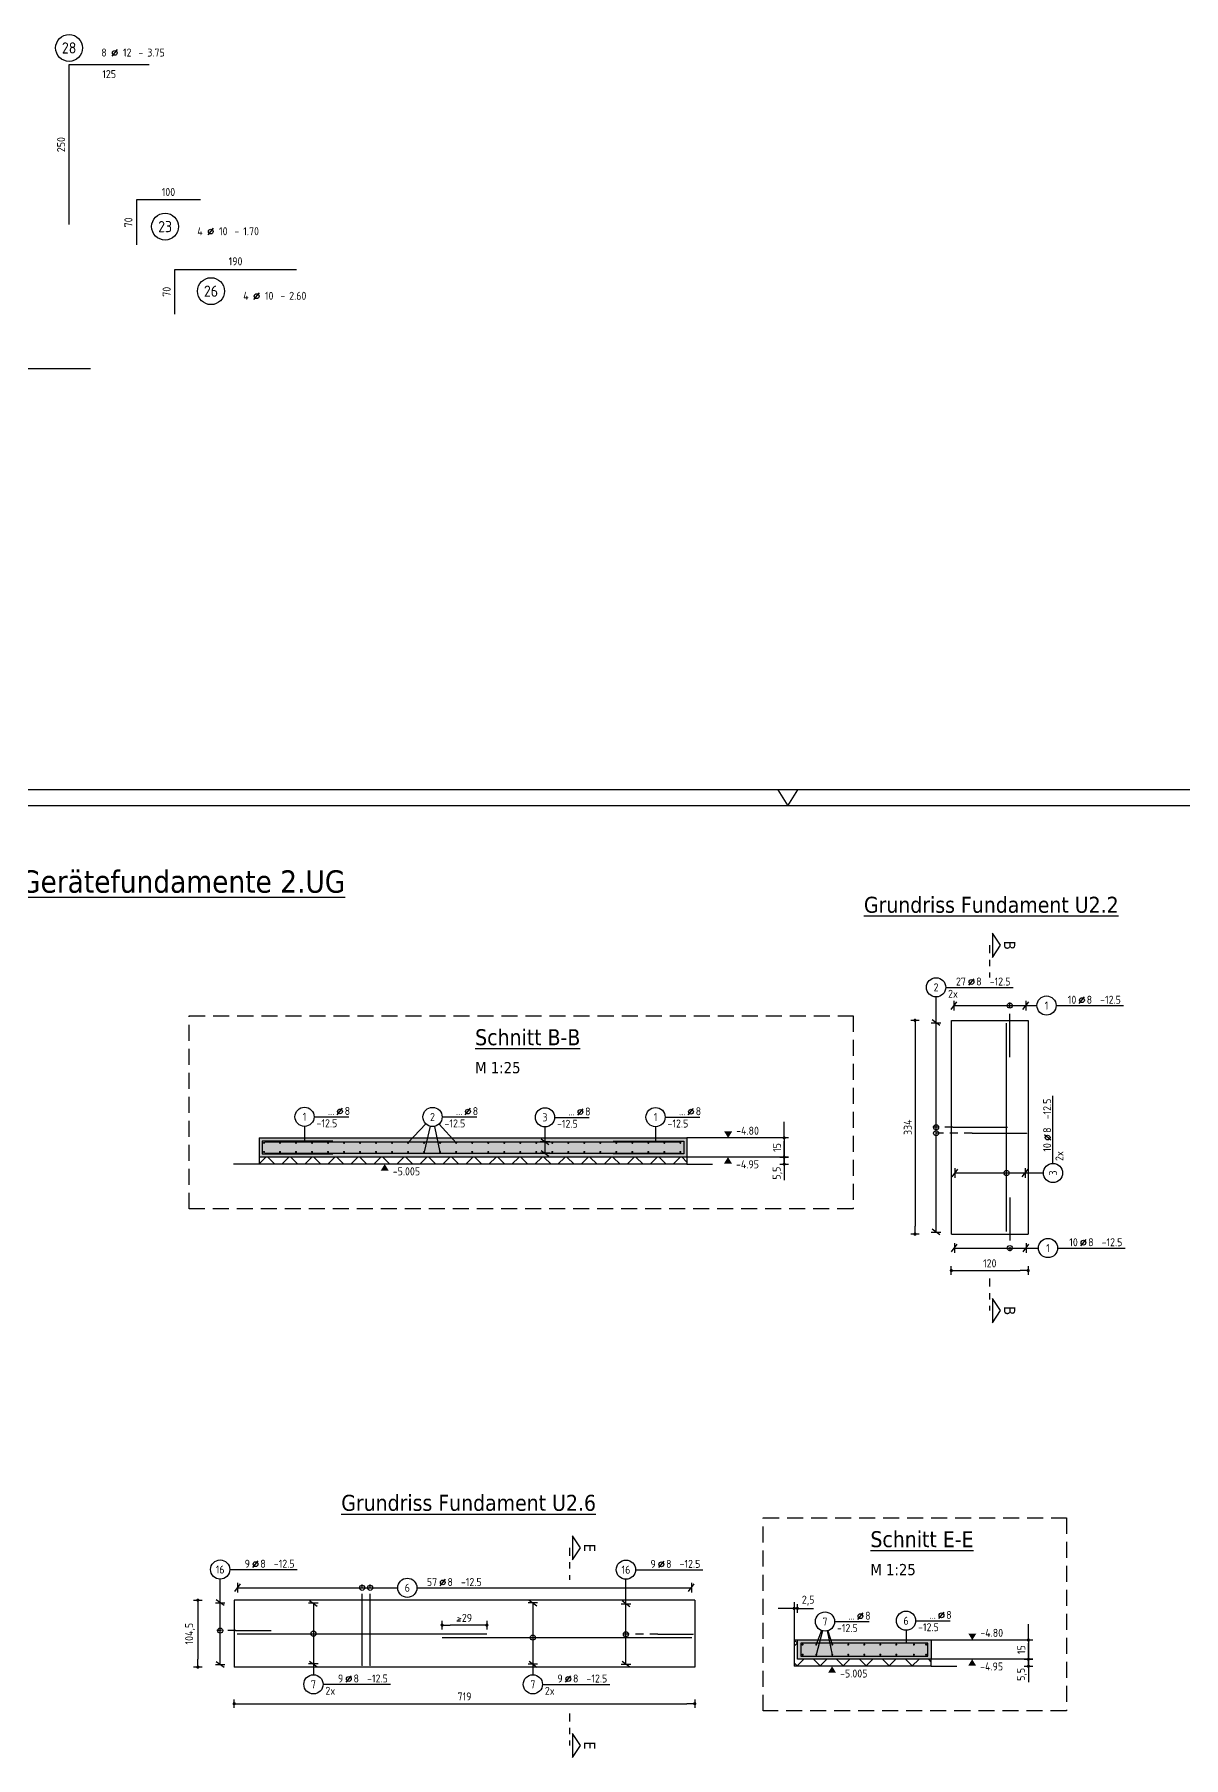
# Model space of a CAD drawing. Extents: x -169 to 69, y -7 to 55.
# Drawn here: x 17.96 to 35.9, y 26.94 to 53.85 of the extents above; entities that cross this region are included whole.
import ezdxf
from ezdxf.enums import TextEntityAlignment as Align

# ---------------------------------------------------------------- set-up
doc = ezdxf.new("R2010")
doc.units = 0
doc.header["$LTSCALE"] = 0.5
for name, pattern in [('AUSGEZOGEN', [1000.01, 1000, 0.01]), ('DASHDOTSMALL', [1.05, 0.5, -0.25, 0.05, -0.25]), ('STRICHLINIE', [0.75, 0.5, -0.25]), ('STRICHPUNKT2', [0.55, 0.25, -0.125, 0.05, -0.125]), ('VERDECKT', [0.375, 0.25, -0.125])]:
    doc.linetypes.add(name, pattern=pattern)
for name, color, linetype in [('BETON', 7, 'Continuous'), ('DETAIL', 7, 'Continuous'), ('grau_mittel', 7, 'Continuous'), ('HILFE', 7, 'Continuous'), ('koten', 7, 'Continuous'), ('MASSE', 7, 'Continuous'), ('OBJEKT', 7, 'Continuous'), ('RAHMEN', 7, 'Continuous'), ('RND', 7, 'Continuous'), ('SCHNITTE', 7, 'Continuous'), ('TEXT', 7, 'Continuous')]:
    doc.layers.add(name, color=color, linetype=linetype)
doc.styles.add('helv', font='tahoma.ttf')
doc.styles.add('txt', font='isocp.shx')
doc.dimstyles.new('DOT_I', dxfattribs={"dimscale": 0.5, "dimtxt": 0.25, "dimasz": 0.25, "dimexe": 0.1, "dimexo": 0.3, "dimgap": 0.1, "dimtad": 1, "dimdec": 3, "dimzin": 3, "dimtxsty": 'txt', "dimblk": 'DOT', "dimblk1": 'DOT', "dimblk2": 'DOT', "dimsah": 1, "dimcen": 0.1, "dimse1": 1, "dimse2": 1, "dimazin": 0, "dimtfac": 1, "dimtdec": 4, "dimtix": 1, "dimtmove": 2, "dimatfit": 3, "dimfxl": 0, "dimtvp": 1, "dimtolj": 1, "dimtzin": 0, "dimarcsym": 0})

# ---------------------------------------------------------------- blocks, each defined once
blk = doc.blocks.new('DINA0')
at = {"layer": 'RAHMEN'}
blk.add_line((118.9, 84.1), (0, 84.1), dxfattribs=at)
at = {"layer": 'RAHMEN', "color": 7, "linetype": 'Continuous'}
for p, q in [((59.14, 84.1), (59.45, 83.6)), ((59.45, 83.6), (59.76, 84.1))]:
    blk.add_line(p, q, dxfattribs=at)
at = {"layer": 'RAHMEN', "color": 5}
blk.add_line((118.4, 83.6), (2, 83.6), dxfattribs=at)
blk = doc.blocks.new('DOT')
at = {"layer": 'MASSE', "color": 7, "linetype": 'Continuous'}
for p, q in [((0, 0), (-1, 0)), ((0, 0.54), (0, -0.54))]:
    blk.add_line(p, q, dxfattribs=at)
at = {"layer": 'MASSE', "color": 7, "linetype": 'Continuous', "const_width": 0.2}
blk.add_lwpolyline([(-0.1, 0, 1), (0.1, 0, 1)], format="xyb", close=True, dxfattribs=at)
blk = doc.blocks.new('*D67')
at = {"layer": 'Defpoints', "color": 0, "linetype": 'AUSGEZOGEN', "transparency": 16777216}
for p in [(32.276, 34.541), (33.476, 34.541), (33.476, 34.541)]:
    blk.add_point(p, dxfattribs=at)
at = {"layer": 'MASSE', "color": 0, "linetype": 'AUSGEZOGEN', "lineweight": -2, "transparency": 16777216}
blk.add_line((32.401, 34.541), (33.351, 34.541), dxfattribs=at)
at = {"layer": 'MASSE', "color": 0, "linetype": 'AUSGEZOGEN', "lineweight": -2, "transparency": 16777216, "xscale": 0.125, "yscale": 0.125, "zscale": 0.125, "rotation": 180}
blk.add_blockref('DOT', (32.276, 34.541), dxfattribs=at)
at = {"layer": 'MASSE', "color": 0, "linetype": 'AUSGEZOGEN', "lineweight": -2, "transparency": 16777216, "xscale": 0.125, "yscale": 0.125, "zscale": 0.125}
blk.add_blockref('DOT', (33.476, 34.541), dxfattribs=at)
at = {"layer": 'MASSE', "color": 0, "linetype": 'AUSGEZOGEN', "transparency": 16777216, "insert": (32.876, 34.654), "char_height": 0.125, "attachment_point": 5, "style": 'txt'}
blk.add_mtext('\\A1;120', dxfattribs=at)
blk = doc.blocks.new('*D69')
at = {"layer": 'Defpoints', "color": 0, "linetype": 'AUSGEZOGEN', "transparency": 16777216}
for p in [(21.081, 27.777), (28.271, 27.777), (28.271, 27.777)]:
    blk.add_point(p, dxfattribs=at)
at = {"layer": 'MASSE', "color": 0, "linetype": 'AUSGEZOGEN', "lineweight": -2, "transparency": 16777216}
blk.add_line((21.206, 27.777), (28.146, 27.777), dxfattribs=at)
at = {"layer": 'MASSE', "color": 0, "linetype": 'AUSGEZOGEN', "lineweight": -2, "transparency": 16777216, "xscale": 0.125, "yscale": 0.125, "zscale": 0.125, "rotation": 180}
blk.add_blockref('DOT', (21.081, 27.777), dxfattribs=at)
at = {"layer": 'MASSE', "color": 0, "linetype": 'AUSGEZOGEN', "lineweight": -2, "transparency": 16777216, "xscale": 0.125, "yscale": 0.125, "zscale": 0.125}
blk.add_blockref('DOT', (28.271, 27.777), dxfattribs=at)
at = {"layer": 'MASSE', "color": 0, "linetype": 'AUSGEZOGEN', "transparency": 16777216, "insert": (24.676, 27.89), "char_height": 0.125, "attachment_point": 5, "style": 'txt'}
blk.add_mtext('\\A1;719', dxfattribs=at)
blk = doc.blocks.new('*D75')
at = {"layer": 'Defpoints', "color": 0, "linetype": 'AUSGEZOGEN', "transparency": 16777216}
for p in [(31.709, 38.449), (31.709, 35.109), (31.709, 35.109)]:
    blk.add_point(p, dxfattribs=at)
at = {"layer": 'MASSE', "color": 0, "linetype": 'AUSGEZOGEN', "lineweight": -2, "transparency": 16777216}
blk.add_line((31.709, 38.324), (31.709, 35.234), dxfattribs=at)
at = {"layer": 'MASSE', "color": 0, "linetype": 'AUSGEZOGEN', "lineweight": -2, "transparency": 16777216, "xscale": 0.125, "yscale": 0.125, "zscale": 0.125}
for p, rotation in [((31.709, 38.449), 90), ((31.709, 35.109), 270)]:
    blk.add_blockref('DOT', p, dxfattribs=dict(at, rotation=rotation))
at = {"layer": 'MASSE', "color": 0, "linetype": 'AUSGEZOGEN', "transparency": 16777216, "insert": (31.596, 36.779), "char_height": 0.125, "attachment_point": 5, "rotation": 90, "style": 'txt'}
blk.add_mtext('\\A1;334', dxfattribs=at)
blk = doc.blocks.new('*D77')
at = {"layer": 'Defpoints', "color": 0, "linetype": 'AUSGEZOGEN', "transparency": 16777216}
for p in [(20.514, 29.393), (20.514, 28.348), (20.514, 28.348)]:
    blk.add_point(p, dxfattribs=at)
at = {"layer": 'MASSE', "color": 0, "linetype": 'AUSGEZOGEN', "lineweight": -2, "transparency": 16777216}
blk.add_line((20.514, 29.268), (20.514, 28.473), dxfattribs=at)
at = {"layer": 'MASSE', "color": 0, "linetype": 'AUSGEZOGEN', "lineweight": -2, "transparency": 16777216, "xscale": 0.125, "yscale": 0.125, "zscale": 0.125}
for p, rotation in [((20.514, 29.393), 90), ((20.514, 28.348), 270)]:
    blk.add_blockref('DOT', p, dxfattribs=dict(at, rotation=rotation))
at = {"layer": 'MASSE', "color": 0, "linetype": 'AUSGEZOGEN', "transparency": 16777216, "insert": (20.392, 28.87), "char_height": 0.125, "attachment_point": 5, "rotation": 90, "style": 'txt'}
blk.add_mtext('\\A1;104,5', dxfattribs=at)
blk = doc.blocks.new('SCHN-2')
at = {"layer": 'SCHNITTE', "color": 6, "linetype": 'Continuous'}
blk.add_lwpolyline([(0.378, 0.088), (0, 0.34), (-0.378, 0.088)], close=True, dxfattribs=at)
at = {"layer": 'SCHNITTE', "color": 1, "linetype": 'DASHDOTSMALL', "style": 'helv'}
blk.add_attdef('SCHN-2', text='', height=0.35, dxfattribs=at).set_placement((0, 0.45), align=Align.CENTER)
blk = doc.blocks.new('lei_gre')
at = {"layer": 'RND', "color": 7, "linetype": 'Continuous'}
for p, q in [((-0.09, -0.12), (0.09, 0.12)), ((0, 0.15), (0, -0.15))]:
    blk.add_line(p, q, dxfattribs=at)
blk = doc.blocks.new('RND_LEI')
at = {"layer": 'RND', "color": 7, "linetype": 'Continuous'}
blk.add_line((1.022, 0.066), (1.19, 0.27), dxfattribs=at)
for centre, radius in [((0, 0), 0.3), ((1.106, 0.168), 0.075)]:
    blk.add_circle(centre, radius, dxfattribs=at)
at = {"layer": 'RND', "color": 7, "linetype": 'Continuous', "style": 'txt'}
blk.add_attdef('POSL', text='', height=0.25, dxfattribs=at).set_placement((0, 0), align=Align.MIDDLE)
blk.add_attdef('ANZ', text='', height=0.25, dxfattribs=at).set_placement((0.931, 0.057), align=Align.RIGHT)
for tag, p in [('DUM', (1.253, 0.057)), ('ABSTD', (1.674, 0.057)), ('POSTXT', (0.374, -0.327))]:
    blk.add_attdef(tag, p, '', height=0.25, dxfattribs=at)
blk = doc.blocks.new('*D33')
at = {"layer": 'Defpoints', "color": 0, "linetype": 'AUSGEZOGEN', "transparency": 16777216}
for p in [(29.666, 36.313), (29.666, 36.313), (29.666, 36.203)]:
    blk.add_point(p, dxfattribs=at)
at = {"layer": 'MASSE', "color": 0, "linetype": 'AUSGEZOGEN', "lineweight": -2, "transparency": 16777216}
for p, q in [((29.666, 36.438), (29.666, 36.563)), ((29.666, 36.203), (29.666, 36.313)), ((29.666, 36.078), (29.666, 35.953))]:
    blk.add_line(p, q, dxfattribs=at)
at = {"layer": 'MASSE', "color": 0, "linetype": 'AUSGEZOGEN', "lineweight": -2, "transparency": 16777216, "xscale": 0.125, "yscale": 0.125, "zscale": 0.125}
for p, rotation in [((29.666, 36.313), 270), ((29.666, 36.203), 90)]:
    blk.add_blockref('DOT', p, dxfattribs=dict(at, rotation=rotation))
at = {"layer": 'MASSE', "color": 0, "linetype": 'AUSGEZOGEN', "transparency": 16777216, "insert": (29.563, 36.063), "char_height": 0.125, "attachment_point": 5, "rotation": 90, "style": 'txt'}
blk.add_mtext('\\A1;5,5', dxfattribs=at)
blk = doc.blocks.new('*D34')
at = {"layer": 'Defpoints', "color": 0, "linetype": 'AUSGEZOGEN', "transparency": 16777216}
for p in [(29.666, 36.613), (29.666, 36.313), (29.666, 36.313)]:
    blk.add_point(p, dxfattribs=at)
at = {"layer": 'MASSE', "color": 0, "linetype": 'AUSGEZOGEN', "lineweight": -2, "transparency": 16777216}
for p, q in [((29.666, 36.738), (29.666, 36.863)), ((29.666, 36.613), (29.666, 36.313)), ((29.666, 36.188), (29.666, 36.063))]:
    blk.add_line(p, q, dxfattribs=at)
at = {"layer": 'MASSE', "color": 0, "linetype": 'AUSGEZOGEN', "lineweight": -2, "transparency": 16777216, "xscale": 0.125, "yscale": 0.125, "zscale": 0.125}
for p, rotation in [((29.666, 36.613), 270), ((29.666, 36.313), 90)]:
    blk.add_blockref('DOT', p, dxfattribs=dict(at, rotation=rotation))
at = {"layer": 'MASSE', "color": 0, "linetype": 'AUSGEZOGEN', "transparency": 16777216, "insert": (29.554, 36.463), "char_height": 0.125, "attachment_point": 5, "rotation": 90, "style": 'txt'}
blk.add_mtext('\\A1;15', dxfattribs=at)
blk = doc.blocks.new('okrd_u')
at = {"layer": 'koten', "color": 7, "linetype": 'Continuous'}
blk.add_solid([(-0.125, -0.202), (0.125, -0.202), (0, 0)], dxfattribs=at)
at = {"layer": 'koten', "style": 'txt'}
blk.add_attdef('OKRD', (0.25, -0.35), '', height=0.25, dxfattribs=at)
blk = doc.blocks.new('okrd_o')
at = {"layer": 'koten', "color": 7, "linetype": 'Continuous'}
blk.add_solid([(-0.125, 0.202), (0.125, 0.202), (0, 0)], dxfattribs=at)
at = {"layer": 'koten', "style": 'txt'}
blk.add_attdef('OKRD', (0.25, 0.1), '', height=0.25, dxfattribs=at)
blk = doc.blocks.new('*D82')
at = {"layer": 'Defpoints', "color": 0, "linetype": 'AUSGEZOGEN', "transparency": 16777216}
for p in [(33.48, 28.471), (33.48, 28.471), (33.48, 28.361)]:
    blk.add_point(p, dxfattribs=at)
at = {"layer": 'MASSE', "color": 0, "linetype": 'AUSGEZOGEN', "lineweight": -2, "transparency": 16777216}
for p, q in [((33.48, 28.596), (33.48, 28.721)), ((33.48, 28.361), (33.48, 28.471)), ((33.48, 28.236), (33.48, 28.111))]:
    blk.add_line(p, q, dxfattribs=at)
at = {"layer": 'MASSE', "color": 0, "linetype": 'AUSGEZOGEN', "lineweight": -2, "transparency": 16777216, "xscale": 0.125, "yscale": 0.125, "zscale": 0.125}
for p, rotation in [((33.48, 28.471), 270), ((33.48, 28.361), 90)]:
    blk.add_blockref('DOT', p, dxfattribs=dict(at, rotation=rotation))
at = {"layer": 'MASSE', "color": 0, "linetype": 'AUSGEZOGEN', "transparency": 16777216, "insert": (33.377, 28.234), "char_height": 0.125, "attachment_point": 5, "rotation": 90, "style": 'txt'}
blk.add_mtext('\\A1;5,5', dxfattribs=at)
blk = doc.blocks.new('*D86')
at = {"layer": 'Defpoints', "color": 0, "linetype": 'AUSGEZOGEN', "transparency": 16777216}
for p in [(33.48, 28.771), (33.48, 28.471), (33.48, 28.471)]:
    blk.add_point(p, dxfattribs=at)
at = {"layer": 'MASSE', "color": 0, "linetype": 'AUSGEZOGEN', "lineweight": -2, "transparency": 16777216}
for p, q in [((33.48, 28.896), (33.48, 29.021)), ((33.48, 28.771), (33.48, 28.471)), ((33.48, 28.346), (33.48, 28.221))]:
    blk.add_line(p, q, dxfattribs=at)
at = {"layer": 'MASSE', "color": 0, "linetype": 'AUSGEZOGEN', "lineweight": -2, "transparency": 16777216, "xscale": 0.125, "yscale": 0.125, "zscale": 0.125}
for p, rotation in [((33.48, 28.771), 270), ((33.48, 28.471), 90)]:
    blk.add_blockref('DOT', p, dxfattribs=dict(at, rotation=rotation))
at = {"layer": 'MASSE', "color": 0, "linetype": 'AUSGEZOGEN', "transparency": 16777216, "insert": (33.368, 28.621), "char_height": 0.125, "attachment_point": 5, "rotation": 90, "style": 'txt'}
blk.add_mtext('\\A1;15', dxfattribs=at)
blk = doc.blocks.new('RND_AUSZ')
at = {"layer": 'RND', "color": 7, "linetype": 'Continuous'}
blk.add_line((1.341, 0.262), (1.509, 0.466), dxfattribs=at)
at = {"layer": 'RND', "color": 1, "linetype": 'Continuous'}
blk.add_circle((0, 0.52), 0.42, dxfattribs=at)
at = {"layer": 'RND', "color": 7, "linetype": 'Continuous'}
blk.add_circle((1.425, 0.364), 0.075, dxfattribs=at)
at = {"layer": 'RND', "color": 7, "linetype": 'Continuous', "style": 'txt'}
blk.add_text('-', height=0.25, dxfattribs=at).set_placement((2.163, 0.25))
at = {"layer": 'RND', "color": 1, "linetype": 'Continuous', "style": 'txt'}
blk.add_attdef('POS', text='', height=0.35, dxfattribs=at).set_placement((0, 0.52), align=Align.MIDDLE)
at = {"layer": 'RND', "color": 7, "linetype": 'Continuous', "style": 'txt'}
for tag, p in [('WIEOFT', (-0.536, 0.25)), ('STK', (1.174, 0.25))]:
    blk.add_attdef(tag, text='', height=0.25, dxfattribs=at).set_placement(p, align=Align.RIGHT)
for tag, p in [('DS', (1.683, 0.25)), ('LANG', (2.441, 0.25)), ('TEXT', (3.669, 0.25))]:
    blk.add_attdef(tag, p, '', height=0.25, dxfattribs=at)
blk = doc.blocks.new('*D322')
at = {"layer": 'Defpoints', "color": 0, "linetype": 'AUSGEZOGEN', "transparency": 16777216}
for p in [(24.326, 29.004), (24.326, 29.004), (25.026, 29.004)]:
    blk.add_point(p, dxfattribs=at)
at = {"layer": 'MASSE', "color": 0, "linetype": 'AUSGEZOGEN', "lineweight": -2, "transparency": 16777216}
blk.add_line((24.901, 29.004), (24.451, 29.004), dxfattribs=at)
at = {"layer": 'MASSE', "color": 0, "linetype": 'AUSGEZOGEN', "lineweight": -2, "transparency": 16777216, "xscale": 0.125, "yscale": 0.125, "zscale": 0.125, "rotation": 180}
blk.add_blockref('DOT', (24.326, 29.004), dxfattribs=at)
at = {"layer": 'MASSE', "color": 0, "linetype": 'AUSGEZOGEN', "lineweight": -2, "transparency": 16777216, "xscale": 0.125, "yscale": 0.125, "zscale": 0.125}
blk.add_blockref('DOT', (25.026, 29.004), dxfattribs=at)
at = {"layer": 'MASSE', "color": 0, "linetype": 'AUSGEZOGEN', "transparency": 16777216, "insert": (24.676, 29.117), "char_height": 0.125, "attachment_point": 5, "style": 'txt'}
blk.add_mtext('\\A1;>29', dxfattribs=at)
blk = doc.blocks.new('*D327')
at = {"layer": 'Defpoints', "color": 0, "linetype": 'AUSGEZOGEN', "transparency": 16777216}
for p in [(29.823, 29.265), (29.823, 29.265), (29.873, 29.265)]:
    blk.add_point(p, dxfattribs=at)
at = {"layer": 'MASSE', "color": 0, "linetype": 'AUSGEZOGEN', "lineweight": -2, "transparency": 16777216}
for p, q in [((29.698, 29.265), (29.573, 29.265)), ((29.873, 29.265), (29.823, 29.265)), ((29.998, 29.265), (30.123, 29.265))]:
    blk.add_line(p, q, dxfattribs=at)
at = {"layer": 'MASSE', "color": 0, "linetype": 'AUSGEZOGEN', "lineweight": -2, "transparency": 16777216, "xscale": 0.125, "yscale": 0.125, "zscale": 0.125}
blk.add_blockref('DOT', (29.823, 29.265), dxfattribs=at)
at = {"layer": 'MASSE', "color": 0, "linetype": 'AUSGEZOGEN', "lineweight": -2, "transparency": 16777216, "xscale": 0.125, "yscale": 0.125, "zscale": 0.125, "rotation": 180}
blk.add_blockref('DOT', (29.873, 29.265), dxfattribs=at)
at = {"layer": 'MASSE', "color": 0, "linetype": 'AUSGEZOGEN', "transparency": 16777216, "insert": (30.041, 29.387), "char_height": 0.125, "attachment_point": 5, "style": 'txt'}
blk.add_mtext('\\A1;2,5', dxfattribs=at)

msp = doc.modelspace()

# ---------------------------------------------------------------- hatches: boundary and pattern name
at = {"layer": 'grau_mittel'}
for points in [[(21.46856, 36.61278), (21.46856, 36.31278), (28.14856, 36.31278), (28.14856, 36.61278)], [(31.96283, 28.47054), (31.96283, 28.77054), (29.87283, 28.77054), (29.87283, 28.47054)]]:
    msp.add_hatch(color=61, dxfattribs=at).paths.add_polyline_path(points)
at = {"layer": 'koten', "linetype": 'AUSGEZOGEN'}
h = msp.add_hatch(dxfattribs=at)
h.set_pattern_fill('ANSI37', color=21, scale=0.08, style=0, double=1)
h.set_pattern_definition([(45, (-64.60235, -36.65202), (-0.1796051, 0.1796051), []), (135, (-64.60235, -36.65202), (-0.1796051, -0.1796051), [])])
h.paths.add_polyline_path([(29.87283, 28.47054), (29.87283, 28.77054), (29.82283, 28.77054), (29.82283, 28.36054), (31.96283, 28.36054), (31.96283, 28.47054)])
at = {"layer": 'OBJEKT', "linetype": 'AUSGEZOGEN'}
h = msp.add_hatch(dxfattribs=at)
h.set_pattern_fill('ANSI37', color=21, scale=0.08, style=0, double=1)
h.set_pattern_definition([(45, (5.4264, -29.76704), (-0.1796051, 0.1796051), []), (135, (5.4264, -29.76704), (-0.1796051, -0.1796051), [])])
h.paths.add_polyline_path([(28.14856, 36.20278), (28.14856, 36.31278), (21.46856, 36.31278), (21.46856, 36.20278)])

# ---------------------------------------------------------------- linework, layer by layer
at = {"layer": 'BETON', "color": 6, "linetype": 'AUSGEZOGEN'}
for p, q in [((32.27641, 35.10863), (32.27641, 38.44863)), ((32.27641, 38.44863), (33.47641, 38.44863)), ((33.47641, 38.44863), (33.47641, 35.10863)), ((21.46856, 36.61278), (28.14856, 36.61278)), ((21.46856, 36.61278), (21.46856, 36.31278)), ((28.14856, 36.61278), (28.14856, 36.31278)), ((21.46856, 36.20278), (21.06856, 36.20278)), ((28.14856, 36.31278), (21.46856, 36.31278)), ((28.14856, 36.20278), (21.46856, 36.20278)), ((28.14856, 36.20278), (28.54856, 36.20278)), ((32.27641, 35.10863), (33.47641, 35.10863)), ((21.08108, 29.39267), (21.08108, 28.34767)), ((28.27108, 29.39267), (21.08108, 29.39267)), ((28.27108, 29.39267), (28.27108, 28.34767)), ((29.82283, 29.36054), (29.82283, 28.36054)), ((31.96283, 28.77054), (29.87283, 28.77054)), ((29.87283, 28.47054), (29.87283, 28.77054)), ((31.96283, 28.77054), (31.96283, 28.47054)), ((28.27108, 28.34767), (21.08108, 28.34767)), ((31.96283, 28.36054), (29.82283, 28.36054)), ((31.96283, 28.47054), (29.87283, 28.47054)), ((31.96283, 28.36054), (32.36283, 28.36054))]:
    msp.add_line(p, q, dxfattribs=at)
at = {"layer": 'DETAIL', "color": 102, "linetype": 'STRICHLINIE'}
for points in [[(30.74621, 38.52018), (30.74621, 35.50591), (20.3799, 35.50591), (20.3799, 38.52018), (30.74621, 38.52018)], [(34.07282, 30.68098), (34.07282, 27.66672), (29.33621, 27.66672), (29.33621, 30.68098), (34.07282, 30.68098)]]:
    msp.add_lwpolyline(points, dxfattribs=at)
at = {"layer": 'HILFE', "color": 102, "linetype": 'AUSGEZOGEN'}
for p, q in [((29.59856, 36.61278), (28.14856, 36.61278)), ((29.59856, 36.31278), (28.14856, 36.31278)), ((33.41283, 28.77054), (31.96283, 28.77054)), ((33.41283, 28.47054), (31.96283, 28.47054))]:
    msp.add_line(p, q, dxfattribs=at)
at = {"layer": 'MASSE', "color": 7, "linetype": 'AUSGEZOGEN'}
msp.add_line((24.55834, 29.06895), (24.61528, 29.06895), dxfattribs=at)
at = {"layer": 'OBJEKT', "color": 7, "linetype": 'AUSGEZOGEN'}
for p, q in [((21.46856, 36.31278), (21.46856, 36.20278)), ((28.14856, 36.31278), (28.14856, 36.20278)), ((29.87283, 28.77054), (29.82283, 28.77054)), ((31.96283, 28.36054), (31.96283, 28.47054))]:
    msp.add_line(p, q, dxfattribs=at)
at = {"layer": 'RND', "color": 7, "linetype": 'AUSGEZOGEN'}
for p, q in [((32.03785, 38.41149), (32.03785, 38.81427)), ((32.18785, 38.96427), (33.24035, 38.96427)), ((32.31637, 38.67957), (33.43863, 38.67957)), ((33.43863, 38.67957), (33.61216, 38.67957)), ((33.91216, 38.67957), (34.96466, 38.67957)), ((32.03785, 35.14308), (32.03785, 38.41149)), ((33.86309, 36.21492), (33.86309, 37.26742)), ((22.3288, 36.94225), (22.8688, 36.94225)), ((24.32734, 36.9399), (24.86734, 36.9399)), ((26.08274, 36.93406), (26.62274, 36.93406)), ((27.80852, 36.93807), (28.34852, 36.93807)), ((32.33237, 36.06492), (33.42855, 36.06492)), ((33.42855, 36.06492), (33.71309, 36.06492)), ((32.32355, 34.89256), (33.44345, 34.89256)), ((33.44345, 34.89256), (33.63505, 34.89256)), ((33.93505, 34.89256), (34.98755, 34.89256)), ((21.01199, 29.87159), (22.06449, 29.87159)), ((20.86199, 29.35334), (20.86199, 29.72159)), ((27.1964, 29.3364), (27.1964, 29.71944)), ((27.3464, 29.86944), (28.3989, 29.86944)), ((20.86199, 28.38787), (20.86199, 29.35334)), ((21.13504, 29.58678), (23.63381, 29.58678)), ((22.31792, 29.34422), (22.31792, 28.39762)), ((23.93381, 29.58678), (28.21762, 29.58678)), ((25.74332, 29.34995), (25.74332, 28.3944)), ((27.1964, 28.39318), (27.1964, 29.3364)), ((31.71926, 29.0726), (32.25926, 29.0726)), ((30.45407, 29.05963), (30.99407, 29.05963)), ((22.31792, 28.39762), (22.31792, 28.22931)), ((25.74332, 28.3944), (25.74332, 28.22879)), ((22.46792, 28.07931), (23.52042, 28.07931)), ((25.89332, 28.07879), (26.94582, 28.07879))]:
    msp.add_line(p, q, dxfattribs=at)
at = {"layer": 'RND', "color": 102, "linetype": 'VERDECKT'}
for p, q in [((33.18904, 38.42363), (33.18904, 38.72957)), ((32.30141, 36.77863), (31.98785, 36.77863)), ((32.60141, 36.68654), (31.98785, 36.68654)), ((33.18904, 35.13363), (33.18904, 34.84256)), ((23.07744, 29.36517), (23.07744, 29.63678)), ((23.20244, 29.36517), (23.20244, 29.63678)), ((21.10608, 28.91781), (20.81199, 28.91781)), ((27.69608, 28.86084), (27.1464, 28.86084))]:
    msp.add_line(p, q, dxfattribs=at)
at = {"layer": 'RND', "color": 102, "linetype": 'AUSGEZOGEN'}
for p, q in [((22.1788, 36.79225), (22.1788, 36.56278)), ((24.07388, 36.8313), (23.79326, 36.53674)), ((24.14248, 36.79401), (24.04682, 36.39374)), ((24.20824, 36.79312), (24.29283, 36.39123)), ((24.27838, 36.82903), (24.54621, 36.53516)), ((25.93274, 36.78406), (25.93274, 36.37278)), ((27.65852, 36.78807), (27.65852, 36.56278)), ((30.25072, 28.91944), (30.16708, 28.69967)), ((30.2657, 28.91463), (30.16708, 28.54203)), ((30.33607, 28.91309), (30.41708, 28.54203)), ((30.349, 28.91652), (30.41708, 28.69967)), ((31.56926, 28.9226), (31.56926, 28.72054))]:
    msp.add_line(p, q, dxfattribs=at)
at = {"layer": 'RND', "color": 1, "linetype": 'AUSGEZOGEN'}
for points in [[(18.50367, 50.87558), (18.50367, 53.37558), (19.75367, 53.37558)], [(20.55467, 51.2606), (19.55467, 51.2606), (19.55467, 50.5606)], [(20.15182, 49.47747), (20.15182, 50.17747), (22.05182, 50.17747)], [(15.58869, 48.62921), (18.83869, 48.62921)], [(33.13798, 35.15363), (33.13798, 38.40363)], [(33.18904, 37.87363), (33.18904, 38.42363)], [(32.30141, 36.77863), (33.15141, 36.77863)], [(32.60141, 36.68654), (33.45141, 36.68654)], [(22.61856, 36.56278), (21.51856, 36.56278), (21.51856, 36.36278), (22.61856, 36.36278)], [(21.55856, 36.55278), (28.05856, 36.55278)], [(21.55856, 36.37278), (28.05856, 36.37278)], [(26.99856, 36.56278), (28.09856, 36.56278), (28.09856, 36.36278), (26.99856, 36.36278)], [(33.18904, 35.68363), (33.18904, 35.13363)], [(23.07744, 28.37517), (23.07744, 29.36517)], [(23.20244, 28.37517), (23.20244, 29.36517)], [(21.10608, 28.91781), (21.65608, 28.91781)], [(21.12608, 28.87017), (25.02608, 28.87017)], [(24.32608, 28.80874), (28.22608, 28.80874)], [(27.69608, 28.86084), (28.24608, 28.86084)], [(29.92783, 28.72054), (29.92783, 28.52054), (31.90783, 28.52054), (31.90783, 28.72054), (29.92783, 28.72054)]]:
    msp.add_lwpolyline(points, dxfattribs=at)
at = {"layer": 'RND', "color": 7, "linetype": 'AUSGEZOGEN'}
for points, const_width in [([(33.18404, 38.42363, 1), (33.19404, 38.42363, 1)], 0.01), ([(32.29641, 36.77863, 1), (32.30641, 36.77863, 1)], 0.01), ([(33.44641, 36.68654, 1), (33.45641, 36.68654, 1)], 0.01), ([(21.538, 36.5353, 1), (21.554, 36.5353, 1)], 0.016), ([(21.538, 36.39374, 1), (21.554, 36.39374, 1)], 0.016), ([(21.788, 36.5353, 1), (21.804, 36.5353, 1)], 0.016), ([(21.788, 36.39374, 1), (21.804, 36.39374, 1)], 0.016), ([(22.038, 36.5353, 1), (22.054, 36.5353, 1)], 0.016), ([(22.038, 36.39374, 1), (22.054, 36.39374, 1)], 0.016), ([(22.288, 36.5353, 1), (22.304, 36.5353, 1)], 0.016), ([(22.288, 36.39374, 1), (22.304, 36.39374, 1)], 0.016), ([(22.538, 36.5353, 1), (22.554, 36.5353, 1)], 0.016), ([(22.538, 36.39374, 1), (22.554, 36.39374, 1)], 0.016), ([(22.788, 36.5353, 1), (22.804, 36.5353, 1)], 0.016), ([(22.788, 36.39374, 1), (22.804, 36.39374, 1)], 0.016), ([(23.038, 36.5353, 1), (23.054, 36.5353, 1)], 0.016), ([(23.038, 36.39374, 1), (23.054, 36.39374, 1)], 0.016), ([(23.288, 36.5353, 1), (23.304, 36.5353, 1)], 0.016), ([(23.288, 36.39374, 1), (23.304, 36.39374, 1)], 0.016), ([(23.538, 36.5353, 1), (23.554, 36.5353, 1)], 0.016), ([(23.538, 36.39374, 1), (23.554, 36.39374, 1)], 0.016), ([(23.788, 36.5353, 1), (23.804, 36.5353, 1)], 0.016), ([(23.788, 36.39374, 1), (23.804, 36.39374, 1)], 0.016), ([(24.038, 36.5353, 1), (24.054, 36.5353, 1)], 0.016), ([(24.038, 36.39374, 1), (24.054, 36.39374, 1)], 0.016), ([(24.288, 36.5353, 1), (24.304, 36.5353, 1)], 0.016), ([(24.288, 36.39374, 1), (24.304, 36.39374, 1)], 0.016), ([(24.538, 36.5353, 1), (24.554, 36.5353, 1)], 0.016), ([(24.538, 36.39374, 1), (24.554, 36.39374, 1)], 0.016), ([(24.788, 36.5353, 1), (24.804, 36.5353, 1)], 0.016), ([(24.788, 36.39374, 1), (24.804, 36.39374, 1)], 0.016), ([(25.038, 36.5353, 1), (25.054, 36.5353, 1)], 0.016), ([(25.038, 36.39374, 1), (25.054, 36.39374, 1)], 0.016), ([(25.288, 36.5353, 1), (25.304, 36.5353, 1)], 0.016), ([(25.288, 36.39374, 1), (25.304, 36.39374, 1)], 0.016), ([(25.538, 36.5353, 1), (25.554, 36.5353, 1)], 0.016), ([(25.538, 36.39374, 1), (25.554, 36.39374, 1)], 0.016), ([(25.788, 36.5353, 1), (25.804, 36.5353, 1)], 0.016), ([(25.788, 36.39374, 1), (25.804, 36.39374, 1)], 0.016), ([(26.038, 36.5353, 1), (26.054, 36.5353, 1)], 0.016), ([(26.038, 36.39374, 1), (26.054, 36.39374, 1)], 0.016), ([(26.288, 36.5353, 1), (26.304, 36.5353, 1)], 0.016), ([(26.288, 36.39374, 1), (26.304, 36.39374, 1)], 0.016), ([(26.538, 36.5353, 1), (26.554, 36.5353, 1)], 0.016), ([(26.538, 36.39374, 1), (26.554, 36.39374, 1)], 0.016), ([(26.788, 36.5353, 1), (26.804, 36.5353, 1)], 0.016), ([(26.788, 36.39374, 1), (26.804, 36.39374, 1)], 0.016), ([(27.038, 36.5353, 1), (27.054, 36.5353, 1)], 0.016), ([(27.038, 36.39374, 1), (27.054, 36.39374, 1)], 0.016), ([(27.288, 36.5353, 1), (27.304, 36.5353, 1)], 0.016), ([(27.288, 36.39374, 1), (27.304, 36.39374, 1)], 0.016), ([(27.538, 36.5353, 1), (27.554, 36.5353, 1)], 0.016), ([(27.538, 36.39374, 1), (27.554, 36.39374, 1)], 0.016), ([(27.788, 36.5353, 1), (27.804, 36.5353, 1)], 0.016), ([(27.788, 36.39374, 1), (27.804, 36.39374, 1)], 0.016), ([(28.038, 36.5353, 1), (28.054, 36.5353, 1)], 0.016), ([(28.038, 36.39374, 1), (28.054, 36.39374, 1)], 0.016), ([(33.18404, 35.13363, -1), (33.19404, 35.13363, -1)], 0.01), ([(23.07244, 29.36517, 1), (23.08244, 29.36517, 1)], 0.01), ([(23.19744, 29.36517, 1), (23.20744, 29.36517, 1)], 0.01), ([(21.10108, 28.91781, 1), (21.11108, 28.91781, 1)], 0.01), ([(28.24108, 28.86084, 1), (28.25108, 28.86084, 1)], 0.01), ([(29.9466, 28.69967, 1), (29.9626, 28.69967, 1)], 0.016), ([(29.9466, 28.54203, 1), (29.9626, 28.54203, 1)], 0.016), ([(30.15908, 28.69967, 1), (30.17508, 28.69967, 1)], 0.016), ([(30.15908, 28.54203, 1), (30.17508, 28.54203, 1)], 0.016), ([(30.40908, 28.69967, 1), (30.42508, 28.69967, 1)], 0.016), ([(30.40908, 28.54203, 1), (30.42508, 28.54203, 1)], 0.016), ([(30.65908, 28.69967, 1), (30.67508, 28.69967, 1)], 0.016), ([(30.65908, 28.54203, 1), (30.67508, 28.54203, 1)], 0.016), ([(30.90908, 28.69967, 1), (30.92508, 28.69967, 1)], 0.016), ([(30.90908, 28.54203, 1), (30.92508, 28.54203, 1)], 0.016), ([(31.15908, 28.69967, 1), (31.17508, 28.69967, 1)], 0.016), ([(31.15908, 28.54203, 1), (31.17508, 28.54203, 1)], 0.016), ([(31.40908, 28.69967, 1), (31.42508, 28.69967, 1)], 0.016), ([(31.40908, 28.54203, 1), (31.42508, 28.54203, 1)], 0.016), ([(31.68394, 28.69967, 1), (31.69994, 28.69967, 1)], 0.016), ([(31.68394, 28.54203, 1), (31.69994, 28.54203, 1)], 0.016), ([(31.8744, 28.69967, 1), (31.8904, 28.69967, 1)], 0.016), ([(31.8744, 28.54203, 1), (31.8904, 28.54203, 1)], 0.016), ([(23.07244, 28.37517, 1), (23.08244, 28.37517, 1)], 0.01), ([(23.19744, 28.37517, 1), (23.20744, 28.37517, 1)], 0.01)]:
    msp.add_lwpolyline(points, format="xyb", close=True, dxfattribs=dict(at, const_width=const_width))
for centre in [(33.18904, 38.67957), (32.03785, 36.77863), (32.03785, 36.68654), (33.13798, 36.06492), (33.18904, 34.89256), (23.07744, 29.58678), (23.20244, 29.58678), (20.86199, 28.91781), (22.31792, 28.87017), (25.74332, 28.80874), (27.1964, 28.86084)]:
    msp.add_circle(centre, 0.04, dxfattribs=at)
at = {"layer": 'SCHNITTE', "color": 6, "linetype": 'STRICHPUNKT2'}
for p, q in [((32.87365, 39.62046), (32.87365, 39.12046)), ((32.87365, 34.41479), (32.87365, 33.91479)), ((26.31648, 30.21088), (26.31648, 29.71088)), ((26.31648, 27.6248), (26.31648, 27.1248))]:
    msp.add_line(p, q, dxfattribs=at)

# ---------------------------------------------------------------- block references
at = {"xscale": 0.5, "yscale": 0.5, "zscale": 0.5}
msp.add_blockref('DINA0', (0, 0), dxfattribs=at)
at = {"layer": 'koten', "color": 7, "linetype": 'AUSGEZOGEN', "xscale": 0.5, "yscale": 0.5, "zscale": 0.5}
for p in [(28.7921, 36.61278), (32.60382, 28.77054)]:
    msp.add_blockref('okrd_o', p, dxfattribs=at).add_auto_attribs({'OKRD': '-4.80'})
at = {"layer": 'koten', "color": 102, "linetype": 'AUSGEZOGEN', "xscale": 0.5, "yscale": 0.5, "zscale": 0.5}
for p, values in [((23.43086, 36.20278), {'OKRD': '-5.005'}), ((28.7895, 36.31278), {'OKRD': '-4.95'}), ((30.41429, 28.36054), {'OKRD': '-5.005'}), ((32.60122, 28.47054), {'OKRD': '-4.95'})]:
    msp.add_blockref('okrd_u', p, dxfattribs=at).add_auto_attribs(values)
at = {"layer": 'RND', "color": 1, "linetype": 'AUSGEZOGEN', "xscale": 0.5, "yscale": 0.5, "zscale": 0.5}
for p, values in [((18.50367, 53.37558), {'POS': '28', 'STK': '8', 'DS': '12', 'LANG': '3.75'}), ((20.00247, 50.58514), {'POS': '23', 'STK': '4', 'DS': '10', 'LANG': '1.70'}), ((20.7192, 49.57654), {'POS': '26', 'STK': '4', 'DS': '10', 'LANG': '2.60'})]:
    msp.add_blockref('RND_AUSZ', p, dxfattribs=at).add_auto_attribs(values)
at = {"layer": 'RND', "color": 7, "linetype": 'AUSGEZOGEN', "xscale": 0.5, "yscale": 0.5, "zscale": 0.5}
for p, values in [((32.03785, 38.96427), {'POSL': '2', 'DUM': '8', 'ANZ': '27', 'ABSTD': '-12.5', 'POSTXT': '2x'}), ((33.76216, 38.67957), {'POSL': '1', 'DUM': '8', 'ANZ': '10', 'ABSTD': '-12.5'}), ((22.1788, 36.94225), {'POSL': '1', 'DUM': '8', 'ANZ': '...', 'POSTXT': '-12.5'}), ((24.17734, 36.9399), {'POSL': '2', 'DUM': '8', 'ANZ': '...', 'POSTXT': '-12.5'}), ((25.93274, 36.93406), {'POSL': '3', 'DUM': '8', 'ANZ': '...', 'POSTXT': '-12.5'}), ((27.65852, 36.93807), {'POSL': '1', 'DUM': '8', 'ANZ': '...', 'POSTXT': '-12.5'}), ((33.78505, 34.89256), {'POSL': '1', 'DUM': '8', 'ANZ': '10', 'ABSTD': '-12.5'}), ((20.86199, 29.87159), {'POSL': '16', 'DUM': '8', 'ANZ': '9', 'ABSTD': '-12.5'}), ((27.1964, 29.86944), {'POSL': '16', 'DUM': '8', 'ANZ': '9', 'ABSTD': '-12.5'}), ((23.78381, 29.58678), {'POSL': '6', 'DUM': '8', 'ANZ': '57', 'ABSTD': '-12.5'}), ((30.30407, 29.05963), {'POSL': '7', 'DUM': '8', 'ANZ': '...', 'POSTXT': '-12.5'}), ((31.56926, 29.0726), {'POSL': '6', 'DUM': '8', 'ANZ': '...', 'POSTXT': '-12.5'}), ((22.31792, 28.07931), {'POSL': '7', 'DUM': '8', 'ANZ': '9', 'ABSTD': '-12.5', 'POSTXT': '2x'}), ((25.74332, 28.07879), {'POSL': '7', 'DUM': '8', 'ANZ': '9', 'ABSTD': '-12.5', 'POSTXT': '2x'})]:
    msp.add_blockref('RND_LEI', p, dxfattribs=at).add_auto_attribs(values)
for p in [(32.31637, 38.67957), (33.43863, 38.67957), (32.33237, 36.06492), (33.42855, 36.06492), (32.32355, 34.89256), (33.44345, 34.89256), (21.13504, 29.58678), (28.21762, 29.58678)]:
    msp.add_blockref('lei_gre', p, dxfattribs=at)
for p, rotation in [((32.03785, 38.41149), 90), ((32.03785, 35.14308), 90), ((20.86199, 29.35334), 90), ((22.31792, 29.34422), 270), ((25.74332, 29.34995), 270), ((27.1964, 29.3364), 90), ((20.86199, 28.38787), 90), ((22.31792, 28.39762), 270), ((25.74332, 28.3944), 270), ((27.1964, 28.39318), 90)]:
    msp.add_blockref('lei_gre', p, dxfattribs=dict(at, rotation=rotation))
at = {"layer": 'RND', "color": 7, "linetype": 'AUSGEZOGEN', "xscale": 0.5, "yscale": 0.5, "zscale": 0.5, "rotation": 90}
msp.add_blockref('RND_LEI', (33.86309, 36.06492), dxfattribs=at).add_auto_attribs({'POSL': '3', 'DUM': '8', 'ANZ': '10', 'ABSTD': '-12.5', 'POSTXT': '2x'})
at = {"layer": 'RND', "color": 102, "linetype": 'AUSGEZOGEN', "xscale": 0.5, "yscale": 0.5, "zscale": 0.5, "rotation": 269.9999999999998}
for p in [(25.93274, 36.55278), (25.93274, 36.37278)]:
    msp.add_blockref('lei_gre', p, dxfattribs=at)
at = {"layer": 'SCHNITTE', "color": 6, "linetype": 'STRICHPUNKT2', "xscale": 0.5, "yscale": 0.5, "zscale": 0.5, "rotation": 270}
for p, values in [((32.87365, 39.62046), {'SCHN-2': 'B'}), ((32.87365, 33.91479), {'SCHN-2': 'B'}), ((26.31648, 30.21088), {'SCHN-2': 'E'}), ((26.31648, 27.1248), {'SCHN-2': 'E'})]:
    msp.add_blockref('SCHN-2', p, dxfattribs=at).add_auto_attribs(values)

# ---------------------------------------------------------------- texts
at = {"layer": 'RND', "color": 7, "linetype": 'AUSGEZOGEN', "style": 'txt'}
for s, p in [('125', (19.12867, 53.22688)), ('100', (20.05467, 51.3856)), ('190', (21.10182, 50.30247))]:
    msp.add_text(s, height=0.125, dxfattribs=at).set_placement(p, align=Align.MIDDLE)
for s, p in [('250', (18.37867, 52.12558)), ('70', (19.42967, 50.9106)), ('70', (20.02682, 49.82747))]:
    msp.add_text(s, height=0.125, rotation=90, dxfattribs=at).set_placement(p, align=Align.MIDDLE)
at = {"layer": 'TEXT', "color": 5, "linetype": 'AUSGEZOGEN', "style": 'helv'}
msp.add_text('%%UBewehrung Gerätefundamente 2.UG', height=0.35, dxfattribs=at).set_placement((15.26059, 40.44201))
at = {"layer": 'TEXT', "color": 6, "linetype": 'AUSGEZOGEN', "style": 'helv'}
for s, p in [('%%UGrundriss Fundament U2.2', (30.91159, 40.12897)), ('%%USchnitt B-B', (24.84302, 38.06029)), ('%%UGrundriss Fundament U2.6', (22.75234, 30.78887)), ('%%USchnitt E-E', (31.01299, 30.22109))]:
    msp.add_text(s, height=0.25, dxfattribs=at).set_placement(p)
at = {"layer": 'TEXT', "color": 1, "linetype": 'AUSGEZOGEN', "style": 'helv'}
for p in [(24.84302, 37.62279), (31.01299, 29.78359)]:
    msp.add_text('M 1:25', height=0.175, dxfattribs=at).set_placement(p)

# ---------------------------------------------------------------- dimensions: what is measured, and where the dimension line sits
at = {"layer": 'MASSE', "color": 7, "linetype": 'AUSGEZOGEN'}
for base, p1, p2, override, picture, middle in [((31.70891, 35.10863), (31.70891, 38.44863), (31.70891, 35.10863), {"dimdec": 0, "dimlfac": 100}, '*D75', (31.59641, 36.77863)), ((29.66606, 36.31278), (29.66606, 36.61278), (29.66606, 36.31278), {"dimdec": 0, "dimlfac": 50}, '*D34', (29.55356, 36.46278)), ((20.51358, 28.34767), (20.51358, 29.39267), (20.51358, 28.34767), {"dimdec": 1, "dimlfac": 100}, '*D77', (20.39171, 28.87017)), ((33.48033, 28.47054), (33.48033, 28.77054), (33.48033, 28.47054), {"dimdec": 0, "dimlfac": 50}, '*D86', (33.36783, 28.62054))]:
    dim = msp.add_linear_dim(base=base, p1=p1, p2=p2, angle=90, dimstyle='DOT_I', override=override, dxfattribs=at)
    dim.commit()
    dim.dimension.update_dxf_attribs({"geometry": picture, "text_midpoint": middle})
for base, p1, p2, picture, middle in [((29.66606, 36.31278), (29.66606, 36.20278), (29.66606, 36.31278), '*D33', (29.56298, 36.06288)), ((33.48033, 28.47054), (33.48033, 28.36054), (33.48033, 28.47054), '*D82', (33.37704, 28.23402))]:
    dim = msp.add_linear_dim(base=base, p1=p1, p2=p2, angle=90, dimstyle='DOT_I', override={"dimdec": 1, "dimlfac": 50}, dxfattribs=at)
    dim.commit()
    dim.dimension.update_dxf_attribs({"geometry": picture, "text_midpoint": middle, "dimtype": 160})
for base, p1, p2, picture, middle in [((33.47641, 34.54113), (32.27641, 34.54113), (33.47641, 34.54113), '*D67', (32.87641, 34.65364)), ((28.27108, 27.77719), (21.08108, 27.77719), (28.27108, 27.77719), '*D69', (24.67608, 27.88969))]:
    dim = msp.add_linear_dim(base=base, p1=p1, p2=p2, dimstyle='DOT_I', override={"dimdec": 0, "dimlfac": 100}, dxfattribs=at)
    dim.commit()
    dim.dimension.update_dxf_attribs({"geometry": picture, "text_midpoint": middle})
dim = msp.add_linear_dim(base=(29.82283, 29.26544), p1=(29.87283, 29.26544), p2=(29.82283, 29.26544), dimstyle='DOT_I', override={"dimdec": 1, "dimlfac": 50}, dxfattribs=at)
dim.commit()
dim.dimension.update_dxf_attribs({"geometry": '*D327', "text_midpoint": (30.04069, 29.38732), "dimtype": 160})
dim = msp.add_linear_dim(base=(24.32608, 29.00402), p1=(25.02608, 29.00402), p2=(24.32608, 29.00402), text='>29', dimstyle='DOT_I', override={"dimdec": 0, "dimlfac": 100}, dxfattribs=at)
dim.commit()
dim.dimension.update_dxf_attribs({"geometry": '*D322', "text_midpoint": (24.67608, 29.11654)})

doc.saveas('drawing.dxf')
